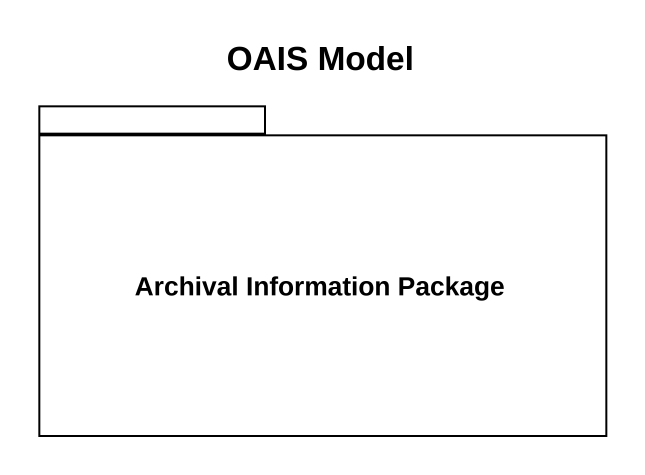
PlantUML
@startuml
title OAIS Model
package "Archival Information Package" as Archival_Information_Package {
}
@enduml
